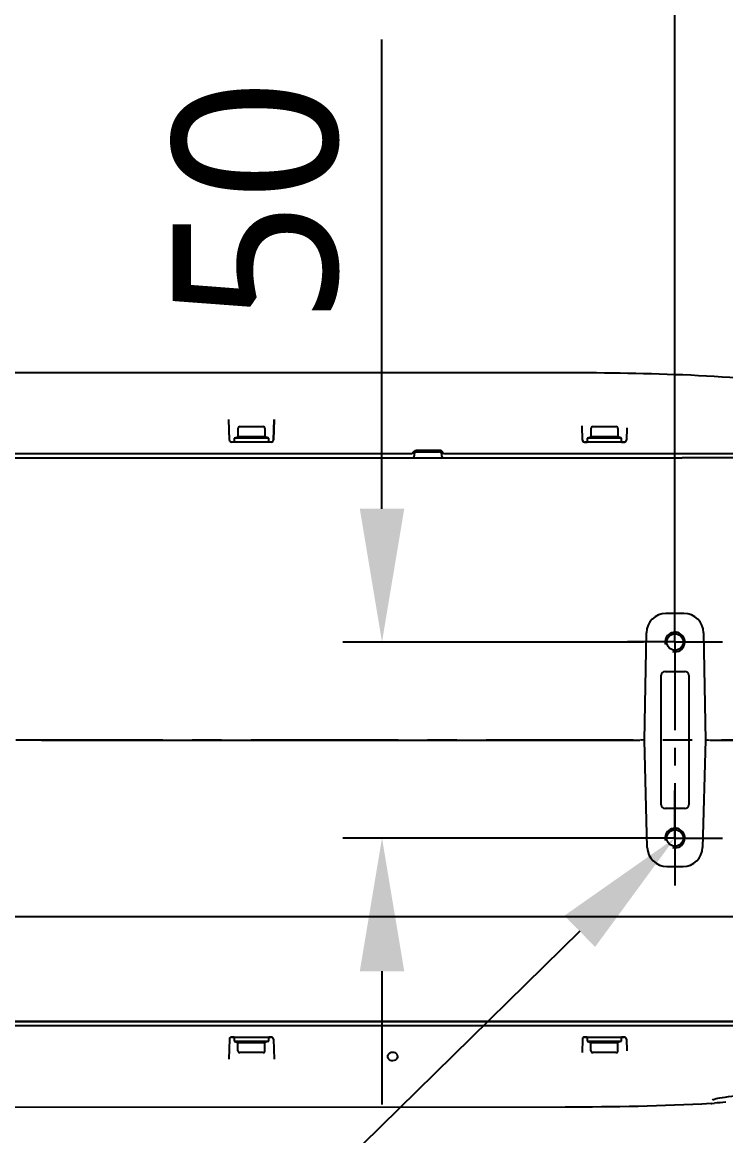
# Model space of a CAD drawing. Header units: millimetres. Extents: x 5828 to 6704, y 123 to 421.
# Drawn here: x 6406.17 to 6415.14, y 172.74 to 186.95 of the extents above; entities that cross this region are included whole.
import ezdxf
from ezdxf import colors
from ezdxf.entities.mleader import LeaderData, LeaderLine
from ezdxf.math import Vec2, Vec3

# ---------------------------------------------------------------- set-up
doc = ezdxf.new("R2010")
doc.units = ezdxf.units.MM
doc.linetypes.add('BANKLINE1', pattern=[5.5, 4, -1.5])
doc.linetypes.add('CENTER', pattern=[0.6, 0.375, -0.075, 0.075, -0.075])
for name, color, linetype in [('00_COMPONENTS', 7, 'BANKLINE1'), ('DIM', 7, 'Continuous'), ('外形图', 7, 'Continuous')]:
    doc.layers.add(name, color=color, linetype=linetype)
doc.styles.add('微软雅黑', font='msyh.ttc', dxfattribs={"height": 2.1})
doc.dimstyles.new('尺寸标注_1_20比例', dxfattribs={"dimtxt": 2.1, "dimasz": 1.7, "dimexe": 0.5, "dimexo": 0.4, "dimgap": 0.5, "dimtad": 1, "dimdec": 1, "dimlfac": 20, "dimdsep": 46, "dimtxsty": '微软雅黑', "dimcen": 0.09, "dimadec": 0, "dimazin": 0, "dimtp": 0.01, "dimtm": 0.01, "dimtfac": 1, "dimtdec": 1, "dimtofl": 0, "dimtmove": 0, "dimatfit": 3, "dimfxl": 1, "dimtolj": 1, "dimarcsym": 0})

# ---------------------------------------------------------------- blocks, each defined once
blk = doc.blocks.new('*D1328')
at = {"layer": 'Defpoints', "color": 0}
for p in [(6414.491, 179.042), (6410.755, 176.542), (6414.491, 176.542)]:
    blk.add_point(p, dxfattribs=at)
at = {"layer": '外形图', "color": 0, "linetype": 'Continuous', "lineweight": -2}
for p, q in [((6410.755, 180.742), (6410.755, 186.728)), ((6414.091, 179.042), (6410.255, 179.042)), ((6414.091, 176.542), (6410.255, 176.542)), ((6410.755, 174.842), (6410.755, 173.142))]:
    blk.add_line(p, q, dxfattribs=at)
at = {"layer": '外形图', "color": 0}
for points in [[(6410.472, 180.742), (6411.039, 180.742), (6410.755, 179.042)], [(6411.039, 174.842), (6410.472, 174.842), (6410.755, 176.542)]]:
    blk.add_solid(points, dxfattribs=at)
at = {"layer": '外形图', "color": 0, "insert": (6408.084, 186.228), "char_height": 2.1, "attachment_point": 3, "rotation": 90, "style": '微软雅黑'}
blk.add_mtext('\\A1;50', dxfattribs=at)
blk = doc.blocks.new('*D1354')
at = {"layer": 'Defpoints', "color": 0}
for p in [(6432.941, 191.603), (6432.941, 179.542), (6414.491, 179.042)]:
    blk.add_point(p, dxfattribs=at)
at = {"layer": 'DIM', "color": 0, "linetype": 'ByBlock', "lineweight": -2, "ltscale": 20}
for p, q in [((6414.491, 179.442), (6414.491, 192.103)), ((6432.941, 179.942), (6432.941, 192.103)), ((6416.191, 191.603), (6431.241, 191.603))]:
    blk.add_line(p, q, dxfattribs=at)
at = {"layer": 'DIM', "color": 0}
for points in [[(6416.191, 191.886), (6416.191, 191.32), (6414.491, 191.603)], [(6431.241, 191.32), (6431.241, 191.886), (6432.941, 191.603)]]:
    blk.add_solid(points, dxfattribs=at)
at = {"layer": 'DIM', "color": 0, "insert": (6423.716, 193.188), "char_height": 2.1, "attachment_point": 5, "style": '微软雅黑'}
blk.add_mtext('\\A1;\\A1;369', dxfattribs=at)

msp = doc.modelspace()

# ---------------------------------------------------------------- linework, layer by layer
at = {"layer": '00_COMPONENTS', "linetype": 'CENTER', "ltscale": 3}
msp.add_line((6414.4907, 179.0421), (6414.4907, 176.5421), dxfattribs=at)
at = {"layer": '00_COMPONENTS', "linetype": 'CENTER', "ltscale": 5}
msp.add_line((6455.9597, 177.7918), (6394.7489, 177.7918), dxfattribs=at)
at = {"layer": '外形图', "linetype": 'Continuous'}
for p, q in [((6413.0907, 182.4765), (6405.3398, 182.4772)), ((6408.8098, 181.6239), (6408.8031, 181.8804)), ((6408.81, 181.6165), (6408.8031, 181.8804)), ((6408.9431, 181.7897), (6409.2381, 181.7897)), ((6409.3713, 181.6165), (6409.3782, 181.8808)), ((6409.3782, 181.8808), (6409.3714, 181.6221)), ((6413.3101, 181.6165), (6413.3053, 181.7976)), ((6413.4432, 181.7897), (6413.7382, 181.7897)), ((6408.8706, 181.6422), (6408.8706, 181.5922)), ((6409.3106, 181.6422), (6408.8706, 181.6422)), ((6408.8805, 181.6458), (6408.9181, 181.6595)), ((6408.9181, 181.7647), (6408.9181, 181.6595)), ((6409.2631, 181.6595), (6408.9181, 181.6595)), ((6409.2631, 181.7647), (6409.2631, 181.6595)), ((6409.3008, 181.6458), (6409.2631, 181.6595)), ((6409.3106, 181.5922), (6409.3106, 181.6422)), ((6413.3707, 181.6422), (6413.3707, 181.5922)), ((6413.8107, 181.6422), (6413.3707, 181.6422)), ((6413.3806, 181.6458), (6413.4182, 181.6595)), ((6413.4182, 181.7647), (6413.4182, 181.6595)), ((6413.7632, 181.6595), (6413.4182, 181.6595)), ((6413.7632, 181.7647), (6413.7632, 181.6595)), ((6413.8008, 181.6458), (6413.7632, 181.6595)), ((6413.8107, 181.5922), (6413.8107, 181.6422)), ((6413.8755, 181.7752), (6413.8713, 181.6165)), ((6409.3463, 181.5922), (6408.835, 181.5922)), ((6409.3106, 181.5922), (6408.8706, 181.5922)), ((6413.8463, 181.5922), (6413.3351, 181.5922)), ((6413.3351, 181.5922), (6413.3707, 181.5922)), ((6413.8107, 181.5922), (6413.3707, 181.5922)), ((6413.8107, 181.5922), (6413.8463, 181.5922)), ((6397.7648, 181.3922), (6414.5833, 181.3922)), ((6411.1395, 181.4422), (6398.0348, 181.4422)), ((6411.167, 181.4428), (6411.1663, 181.4165)), ((6411.4891, 181.4848), (6411.1917, 181.4848)), ((6411.192, 181.4672), (6411.4894, 181.4672)), ((6411.5143, 181.4428), (6411.515, 181.4165)), ((6414.5826, 181.4422), (6411.5383, 181.4422)), ((6419.3642, 181.4422), (6414.5829, 181.4422)), ((6419.3642, 181.3922), (6414.5833, 181.3922)), ((6414.4907, 179.0421), (6414.4907, 179.6471)), ((6414.6057, 179.4058), (6414.3758, 179.4058)), ((6414.1021, 177.7921), (6414.126, 179.1603)), ((6414.8555, 179.1603), (6414.8794, 177.7921)), ((6414.4907, 179.0421), (6413.8857, 179.0421)), ((6414.4907, 179.0421), (6414.4907, 178.4371)), ((6414.4907, 179.0421), (6415.0957, 179.0421)), ((6414.3657, 178.6671), (6414.6157, 178.6671)), ((6414.3157, 176.9671), (6414.3157, 178.6171)), ((6414.6657, 178.6171), (6414.6657, 176.9671)), ((6406.4978, 177.7921), (6414.0422, 177.7921)), ((6414.0918, 177.7921), (6414.1021, 177.7921)), ((6414.138, 176.4217), (6414.1021, 177.7921)), ((6414.8794, 177.7921), (6414.8435, 176.4217)), ((6414.8895, 177.7921), (6414.8794, 177.7921)), ((6414.9397, 177.7921), (6415.5174, 177.7921)), ((6414.4907, 176.5421), (6414.4907, 177.1471)), ((6414.6157, 176.9171), (6414.3657, 176.9171)), ((6414.4907, 176.5421), (6413.8857, 176.5421)), ((6414.4907, 176.5421), (6414.4907, 175.9371)), ((6414.4907, 176.5421), (6415.0957, 176.5421)), ((6414.3877, 176.1784), (6414.5937, 176.1784)), ((6405.5841, 175.5421), (6406.4549, 175.5421)), ((6406.4549, 175.5421), (6419.9658, 175.5421)), ((6398.0345, 174.1523), (6419.3855, 174.1523)), ((6398.0501, 174.2023), (6419.3279, 174.2023)), ((6419.3264, 174.2023), (6398.0516, 174.2023)), ((6409.0108, 174.2023), (6408.9656, 174.2023)), ((6409.2156, 174.2023), (6409.189, 174.2023)), ((6409.2156, 174.2023), (6409.5855, 174.2023)), ((6409.5855, 174.2023), (6409.472, 174.2023)), ((6410.5731, 174.2023), (6410.5669, 174.2023)), ((6412.9645, 174.2023), (6412.3169, 174.2023)), ((6413.5109, 174.2023), (6413.4657, 174.2023)), ((6413.7157, 174.2023), (6413.689, 174.2023)), ((6414.0607, 174.2023), (6414.281, 174.2023)), ((6408.81, 173.9779), (6408.8033, 173.7234)), ((6408.8706, 174.0023), (6408.835, 174.0023)), ((6408.835, 174.0023), (6409.3463, 174.0023)), ((6408.8706, 174.0023), (6408.8706, 173.9523)), ((6408.8706, 174.0023), (6409.3106, 174.0023)), ((6409.3106, 173.9523), (6409.3106, 174.0023)), ((6409.3463, 174.0023), (6409.3106, 174.0023)), ((6409.3713, 173.9779), (6409.378, 173.7228)), ((6413.3101, 173.9779), (6413.3055, 173.8056)), ((6413.3707, 174.0023), (6413.3351, 174.0023)), ((6413.3351, 174.0023), (6413.8463, 174.0023)), ((6413.3707, 174.0023), (6413.3707, 173.9523)), ((6413.3707, 174.0023), (6413.5476, 174.0023)), ((6413.5525, 174.0023), (6413.8107, 174.0023)), ((6413.8107, 173.9523), (6413.8107, 174.0023)), ((6413.8463, 174.0023), (6413.8107, 174.0023)), ((6413.8713, 173.9779), (6413.8752, 173.8293)), ((6408.8706, 173.9523), (6409.3106, 173.9523)), ((6408.8805, 173.9487), (6408.9181, 173.935)), ((6408.9181, 173.8298), (6408.9181, 173.935)), ((6408.9181, 173.935), (6409.2631, 173.935)), ((6409.3008, 173.9487), (6409.2631, 173.935)), ((6409.2631, 173.8298), (6409.2631, 173.935)), ((6413.3707, 173.9523), (6413.8107, 173.9523)), ((6413.3806, 173.9487), (6413.4182, 173.935)), ((6413.4182, 173.8298), (6413.4182, 173.935)), ((6413.4182, 173.935), (6413.7632, 173.935)), ((6413.8008, 173.9487), (6413.7632, 173.935)), ((6413.7632, 173.8298), (6413.7632, 173.935)), ((6409.2381, 173.8048), (6408.9431, 173.8048)), ((6413.7382, 173.8048), (6413.4432, 173.8048)), ((6414.9503, 173.1554), (6414.9618, 173.1565)), ((6414.9618, 173.1565), (6414.9933, 173.1596)), ((6414.9962, 173.213), (6415.0142, 173.2176)), ((6413.0907, 173.1078), (6405.4403, 173.107))]:
    msp.add_line(p, q, dxfattribs=at)
for points in [[(6414.969, 173.2032), (6414.9692, 173.2034), (6414.9736, 173.2055), (6414.9827, 173.2089), (6414.9962, 173.213)], [(6415.0142, 173.2176), (6415.0367, 173.2226), (6415.0639, 173.2279), (6415.0957, 173.2333), (6415.132, 173.2388), (6415.1725, 173.2443), (6415.2169, 173.2495), (6415.2625, 173.2541)]]:
    msp.add_lwpolyline(points, dxfattribs=at)
for centre in [(6414.4907, 179.0421), (6414.4907, 176.5421)]:
    msp.add_circle(centre, 0.105, dxfattribs=at)
for centre, radius, start, end in [((6408.9431, 181.7647), 0.025, 90, 180), ((6409.2381, 181.7647), 0.025, 0, 90), ((6413.4432, 181.7647), 0.025, 90, 180), ((6413.7382, 181.7647), 0.025, 0, 90), ((6408.8856, 181.6317), 0.015, 110, 135.55634), ((6409.2956, 181.6317), 0.015, 44.44366, 70), ((6413.3857, 181.6317), 0.015, 110, 135.55634), ((6413.7957, 181.6317), 0.015, 44.44366, 70), ((6408.835, 181.6172), 0.025, 181.5, 270), ((6409.3463, 181.6172), 0.025, 270, 358.5), ((6413.3351, 181.6172), 0.025, 181.5, 241.75358), ((6413.3351, 181.6172), 0.025, 181.5, 270), ((6413.8463, 181.6172), 0.025, 270, 358.5), ((6413.8463, 181.6172), 0.025, 270, 358.5), ((6411.1413, 181.4172), 0.025, 270, 358.5), ((6411.192, 181.4422), 0.025, 90, 178.5), ((6411.4894, 181.4422), 0.025, 1.5, 90), ((6411.54, 181.4172), 0.025, 181.5, 270), ((6414.4907, 179.0421), 0.125, 255, 195), ((6414.4907, 176.5421), 0.125, 255, 195), ((6408.835, 173.9773), 0.025, 90, 178.5), ((6408.835, 173.9773), 0.025, 117.64202, 149), ((6409.3463, 173.9773), 0.025, 1.5, 90), ((6413.3351, 173.9773), 0.025, 90, 178.5), ((6413.3351, 173.9773), 0.025, 119.06238, 149), ((6413.8463, 173.9773), 0.025, 1.5, 90), ((6413.8463, 173.9773), 0.025, 1.5, 90), ((6408.8856, 173.9628), 0.015, 224.44366, 250), ((6408.9431, 173.8298), 0.025, 180, 270), ((6409.2381, 173.8298), 0.025, 270, 0), ((6409.2956, 173.9628), 0.015, 290, 315.55634), ((6413.3857, 173.9628), 0.015, 224.44366, 250), ((6413.4432, 173.8298), 0.025, 180, 270), ((6413.7382, 173.8298), 0.025, 270, 0), ((6413.7957, 173.9628), 0.015, 290, 315.55634), ((6416.37, 158.8724), 14.3534, 94.92683, 95.50387)]:
    msp.add_arc(centre, radius, start, end, dxfattribs=at)
for centre, major_axis, ratio, start_param, end_param in [((6414.3761, 179.1556), (0.1754, -0.1785), 0.9988038, 2.3656024, 3.9177381), ((6414.6054, 179.1556), (-0.1754, -0.1785), 0.9988038, 2.3654472, 3.9175829), ((6414.3657, 178.6171), (0.0354, -0.0354), 0.999315, 2.3565371, 3.9266482), ((6414.6157, 178.6171), (0.0354, 0.0354), 0.999315, -0.7850555, 0.7850555), ((6414.3657, 176.9671), (0.0354, 0.0354), 0.999315, -3.9266482, -2.3565371), ((6414.6157, 176.9671), (0.0354, -0.0354), 0.999315, -0.7850555, 0.7850555), ((6414.388, 176.4286), (0.1746, 0.1793), 0.9988142, 2.3697094, 3.9131237), ((6414.5934, 176.4286), (-0.1746, 0.1793), 0.9988142, 2.3700616, 3.913476)]:
    msp.add_ellipse(centre, major_axis=major_axis, ratio=ratio, start_param=start_param, end_param=end_param, dxfattribs=at)
for points, knots in [([(6419.3642, 181.4422), (6418.403, 181.9011), (6416.291, 182.4259), (6414.1579, 182.4724), (6413.0907, 182.4765)], [0, 0, 0, 0, 0.4995095, 1, 1, 1, 1]), ([(6411.1463, 181.4528), (6411.1452, 181.4509), (6411.1431, 181.4473), (6411.1407, 181.4438), (6411.1395, 181.4422)], [0, 0, 0, 0, 0.5017757, 1, 1, 1, 1]), ([(6411.1614, 181.4736), (6411.1582, 181.4708), (6411.1528, 181.464), (6411.1485, 181.4565), (6411.1463, 181.4528)], [0, 0, 0, 0, 0.4958288, 1, 1, 1, 1]), ([(6411.4975, 181.484), (6411.4961, 181.4842), (6411.4933, 181.4846), (6411.4905, 181.4848), (6411.4891, 181.4848)], [0, 0, 0, 0, 0.5039092, 1, 1, 1, 1]), ([(6411.5176, 181.4752), (6411.5147, 181.4774), (6411.5082, 181.4811), (6411.5011, 181.4833), (6411.4975, 181.484)], [0, 0, 0, 0, 0.4980391, 1, 1, 1, 1]), ([(6411.5222, 181.471), (6411.5215, 181.4717), (6411.52, 181.4732), (6411.5184, 181.4745), (6411.5176, 181.4752)], [0, 0, 0, 0, 0.4974784, 1, 1, 1, 1]), ([(6411.5344, 181.4501), (6411.5327, 181.4538), (6411.5295, 181.4612), (6411.525, 181.468), (6411.5222, 181.471)], [0, 0, 0, 0, 0.5042621, 1, 1, 1, 1]), ([(6411.5383, 181.4422), (6411.5376, 181.4435), (6411.5363, 181.4461), (6411.5351, 181.4488), (6411.5344, 181.4501)], [0, 0, 0, 0, 0.4983216, 1, 1, 1, 1]), ([(6406.4153, 177.7909), (6406.4198, 177.7909), (6406.4473, 177.7912), (6406.4748, 177.7921), (6406.4978, 177.7921)], [0, 0, 0, 0, 0.1633843, 1, 1, 1, 1]), ([(6414.0918, 177.7925), (6414.0908, 177.7925), (6414.0775, 177.7919), (6414.0641, 177.7921), (6414.0518, 177.7922)], [0, 0, 0, 0, 0.0728319, 1, 1, 1, 1]), ([(6414.8895, 177.7918), (6414.8905, 177.7918), (6414.9039, 177.7924), (6414.9174, 177.7922), (6414.9298, 177.7921)], [0, 0, 0, 0, 0.0736421, 1, 1, 1, 1]), ([(6410.8282, 173.7533), (6410.8282, 173.7597), (6410.8329, 173.79), (6410.8669, 173.8118), (6410.8907, 173.8118)], [0, 0, 0, 0, 0.2102974, 1, 1, 1, 1]), ([(6410.8907, 173.6997), (6410.8815, 173.6997), (6410.8523, 173.7041), (6410.8282, 173.7333), (6410.8282, 173.7533)], [0, 0, 0, 0, 0.3141893, 1, 1, 1, 1]), ([(6410.8907, 173.8118), (6410.9, 173.8119), (6410.9302, 173.8057), (6410.953, 173.7748), (6410.9531, 173.754)], [0, 0, 0, 0, 0.3095695, 1, 1, 1, 1]), ([(6410.9531, 173.754), (6410.9531, 173.7479), (6410.9486, 173.7181), (6410.9138, 173.6999), (6410.8907, 173.6997)], [0, 0, 0, 0, 0.2082743, 1, 1, 1, 1])]:
    msp.add_open_spline(points, degree=3, knots=knots, dxfattribs=at)
for points in [[(6411.1917, 181.4848), (6411.181, 181.4848), (6411.1695, 181.4807), (6411.1614, 181.4736)], [(6414.9503, 173.1554), (6414.3312, 173.1206), (6413.7108, 173.1102), (6413.0907, 173.1078)]]:
    msp.add_open_spline(points, degree=3, dxfattribs=at)

# ---------------------------------------------------------------- dimensions: what is measured, and where the dimension line sits
at = {"layer": 'DIM', "linetype": 'ByBlock', "ltscale": 20}
dim = msp.add_linear_dim(base=(6432.9409, 191.6032), p1=(6414.4907, 179.0421), p2=(6432.9409, 179.5421), text='\\A1;369', dimstyle='尺寸标注_1_20比例', dxfattribs=at)
dim.commit()
dim.dimension.update_dxf_attribs({"geometry": '*D1354', "text_midpoint": (6423.7158, 193.1884)})
at = {"layer": '外形图', "linetype": 'Continuous'}
dim = msp.add_linear_dim(base=(6410.7554, 176.5421), p1=(6414.4907, 179.0421), p2=(6414.4907, 176.5421), angle=270, dimstyle='尺寸标注_1_20比例', dxfattribs=at)
dim.commit()
dim.dimension.update_dxf_attribs({"geometry": '*D1328', "text_midpoint": (6410.7554, 184.7776), "dimtype": 160})

# ---------------------------------------------------------------- leaders
at = {"layer": '外形图'}
ml = msp.add_multileader_mtext('Standard', dxfattribs=at)
ml.set_content('2×M5 {\\A1;\\C256;depth12}', style='微软雅黑')
ml.set_leader_properties()
ml.build(insert=Vec2(0, 0))
ml.multileader.update_dxf_attribs({"text_left_attachment_type": 5, "text_right_attachment_type": 5, "dogleg_length": 0.1667, "arrow_head_size": 1.7})
ctx = ml.context
ctx.base_point, ctx.char_height, ctx.arrow_head_size, ctx.landing_gap_size, ctx.plane_origin = Vec3(6383.8048, 166.557), 2.1, 1.7, 0.3333, Vec3(6414.4907, 176.5421)
ctx.left_attachment, ctx.right_attachment, ctx.text_align_type = 5, 5, 2
notes = []
notes.append((ctx, [(0, (1, 1, 0), (6404.3055, 166.557), (-1, 0), 0.1667, [(0, [(6414.4907, 176.5421)], 0, [])])]))
ctx.mtext.insert, ctx.mtext.alignment, ctx.mtext.flow_direction = Vec3(6403.8055, 169.4663), 3, 5
ml = msp.add_multileader_mtext('Standard', dxfattribs=at)
ml.set_content('4×M5 {\\A1;\\C256;depth10}', style='微软雅黑')
ml.set_leader_properties()
ml.build(insert=Vec2(0, 0))
ml.multileader.update_dxf_attribs({"text_left_attachment_type": 5, "text_right_attachment_type": 5, "dogleg_length": 0.1667, "arrow_head_size": 1.7})
ctx = ml.context
ctx.base_point, ctx.char_height, ctx.arrow_head_size, ctx.landing_gap_size, ctx.plane_origin = Vec3(6408.0277, 166.616), 2.1, 1.7, 0.3333, Vec3(6432.9409, 176.0421)
ctx.left_attachment, ctx.right_attachment, ctx.text_align_type = 5, 5, 2
notes.append((ctx, [(0, (1, 1, 0), (6428.6937, 166.616), (-1, 0), 0.1667, [(0, [(6432.9409, 176.0421)], 0, [])])]))
ctx.mtext.insert, ctx.mtext.alignment, ctx.mtext.flow_direction = Vec3(6428.1937, 169.5254), 3, 5
for ctx, leaders in notes:
    for number, flags, end, landing, length, lines in leaders:
        leader = LeaderData()
        leader.index, (leader.has_last_leader_line, leader.has_dogleg_vector, leader.attachment_direction) = number, flags
        leader.last_leader_point, leader.dogleg_vector, leader.dogleg_length = Vec3(end), Vec3(landing), length
        for number, points, colour, breaks in lines:
            line = LeaderLine()
            line.index, line.vertices, line.color, line.breaks = number, Vec3.list(points), colors.encode_raw_color(colour), breaks
            leader.lines.append(line)
        ctx.leaders.append(leader)

doc.saveas('drawing.dxf')
